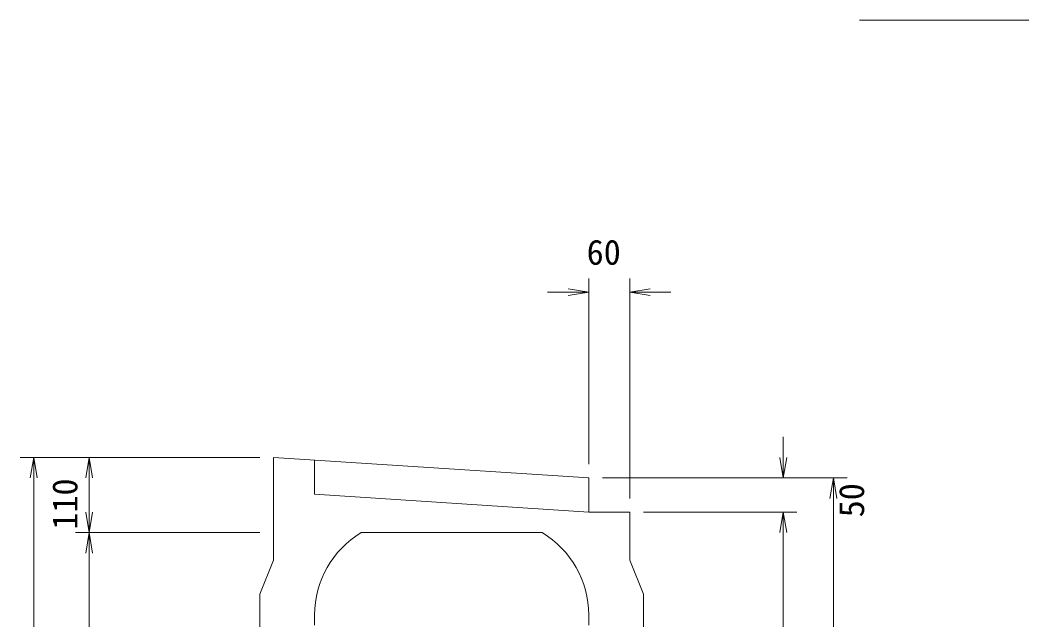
# Model space of a CAD drawing. Units: millimetres on the paper. Extents: x 0 to 841, y 0 to 594.
# Drawn here: x 296.9 to 370.1, y 246.6 to 290.4 of the extents above; entities that cross this region are included whole.
import ezdxf
from ezdxf.enums import TextEntityAlignment as Align

# ---------------------------------------------------------------- set-up
doc = ezdxf.new("R2010")
doc.units = ezdxf.units.MM
for name, color, linetype, lineweight in [('D-STR-DIM（寸法）', 7, 'Continuous', 18), ('D-STR-HTXT（旗揚げ）', 7, 'Continuous', 18), ('D-STR（構造物外形線）', 1, 'Continuous', 18)]:
    doc.layers.add(name, color=color, linetype=linetype, lineweight=lineweight)
doc.styles.add('ＭＳ ゴシック', font='')
doc.styles.get('ＭＳ ゴシック').set_extended_font_data('MS Gothic')

msp = doc.modelspace()

# ---------------------------------------------------------------- linework, layer by layer
at = {"layer": 'D-STR-DIM（寸法）'}
for p, q in [((338.435, 257.931), (338.435, 271.494)), ((341.435, 255.431), (341.435, 271.494)), ((336.935, 270.744), (338.435, 270.494)), ((341.435, 270.494), (342.935, 270.744)), ((336.935, 270.494), (335.435, 270.494)), ((338.435, 270.494), (336.935, 270.244)), ((338.435, 270.494), (336.935, 270.494)), ((342.935, 270.244), (341.435, 270.494)), ((341.435, 270.494), (342.935, 270.494)), ((342.935, 270.494), (344.435, 270.494)), ((352.638, 258.431), (352.638, 259.931)), ((314.435, 258.431), (296.932, 258.431)), ((297.682, 256.931), (297.932, 258.431)), ((297.932, 258.431), (298.182, 256.931)), ((297.932, 258.431), (297.932, 256.931)), ((314.435, 258.431), (300.972, 258.431)), ((301.722, 256.931), (301.972, 258.431)), ((301.972, 258.431), (302.222, 256.931)), ((301.972, 258.431), (301.972, 256.931)), ((352.638, 256.931), (352.388, 258.431)), ((352.888, 258.431), (352.638, 256.931)), ((352.638, 256.931), (352.638, 258.431)), ((297.932, 256.931), (297.932, 214.431)), ((301.972, 256.931), (301.972, 254.431)), ((339.435, 256.931), (353.638, 256.931)), ((339.435, 256.931), (357.298, 256.931)), ((356.048, 255.431), (356.298, 256.931)), ((356.298, 256.931), (356.548, 255.431)), ((356.298, 256.931), (356.298, 255.431)), ((356.298, 255.431), (356.298, 214.431)), ((301.972, 252.931), (301.722, 254.431)), ((302.222, 254.431), (301.972, 252.931)), ((301.972, 252.931), (301.972, 254.431)), ((342.435, 254.431), (353.638, 254.431)), ((342.435, 254.431), (353.638, 254.431)), ((352.388, 252.931), (352.638, 254.431)), ((352.388, 252.931), (352.638, 254.431)), ((352.638, 254.431), (352.888, 252.931)), ((352.638, 254.431), (352.638, 252.931)), ((352.638, 254.431), (352.888, 252.931)), ((352.638, 254.431), (352.638, 252.931)), ((314.435, 252.931), (300.972, 252.931)), ((314.435, 252.931), (300.972, 252.931)), ((301.722, 251.431), (301.972, 252.931)), ((301.972, 252.931), (302.222, 251.431)), ((301.972, 252.931), (301.972, 251.431)), ((352.638, 236.931), (352.638, 252.931)), ((352.638, 252.931), (352.638, 251.431)), ((301.972, 251.431), (301.972, 235.431))]:
    msp.add_line(p, q, dxfattribs=at)
at = {"layer": 'D-STR-HTXT（旗揚げ）'}
msp.add_line((358.193, 290.365), (421.962, 290.365), dxfattribs=at)
at = {"layer": 'D-STR（構造物外形線）'}
for p, q in [((315.435, 250.931), (315.435, 258.431)), ((338.435, 256.931), (315.435, 258.431)), ((318.435, 255.73), (318.435, 258.235)), ((338.435, 254.431), (338.435, 256.931)), ((338.435, 254.426), (318.435, 255.73)), ((341.435, 254.431), (338.435, 254.431)), ((341.435, 250.931), (341.435, 254.431)), ((335.041, 252.931), (321.83, 252.931)), ((315.435, 250.931), (314.435, 248.431)), ((342.435, 248.431), (341.435, 250.931)), ((314.435, 212.931), (314.435, 248.431)), ((342.435, 212.931), (342.435, 248.431)), ((318.435, 246.178), (318.435, 246.931)), ((338.435, 246.178), (338.435, 246.931))]:
    msp.add_line(p, q, dxfattribs=at)
for centre, start, end in [((325.435, 246.931), 121.00271, 180), ((331.435, 246.931), 0, 58.99729)]:
    msp.add_arc(centre, 7, start, end, dxfattribs=at)

# ---------------------------------------------------------------- texts
at = {"layer": 'D-STR-DIM（寸法）', "style": 'ＭＳ ゴシック'}
msp.add_text('60', height=1.833, dxfattribs=at).set_placement((338.286, 271.944), align=Align.BOTTOM_LEFT)
for s, p in [('110', (301.672, 253.149)), ('50', (359.088, 254.05))]:
    msp.add_text(s, height=1.833, rotation=90, dxfattribs=at).set_placement(p, align=Align.BOTTOM_LEFT)

doc.saveas('drawing.dxf')
